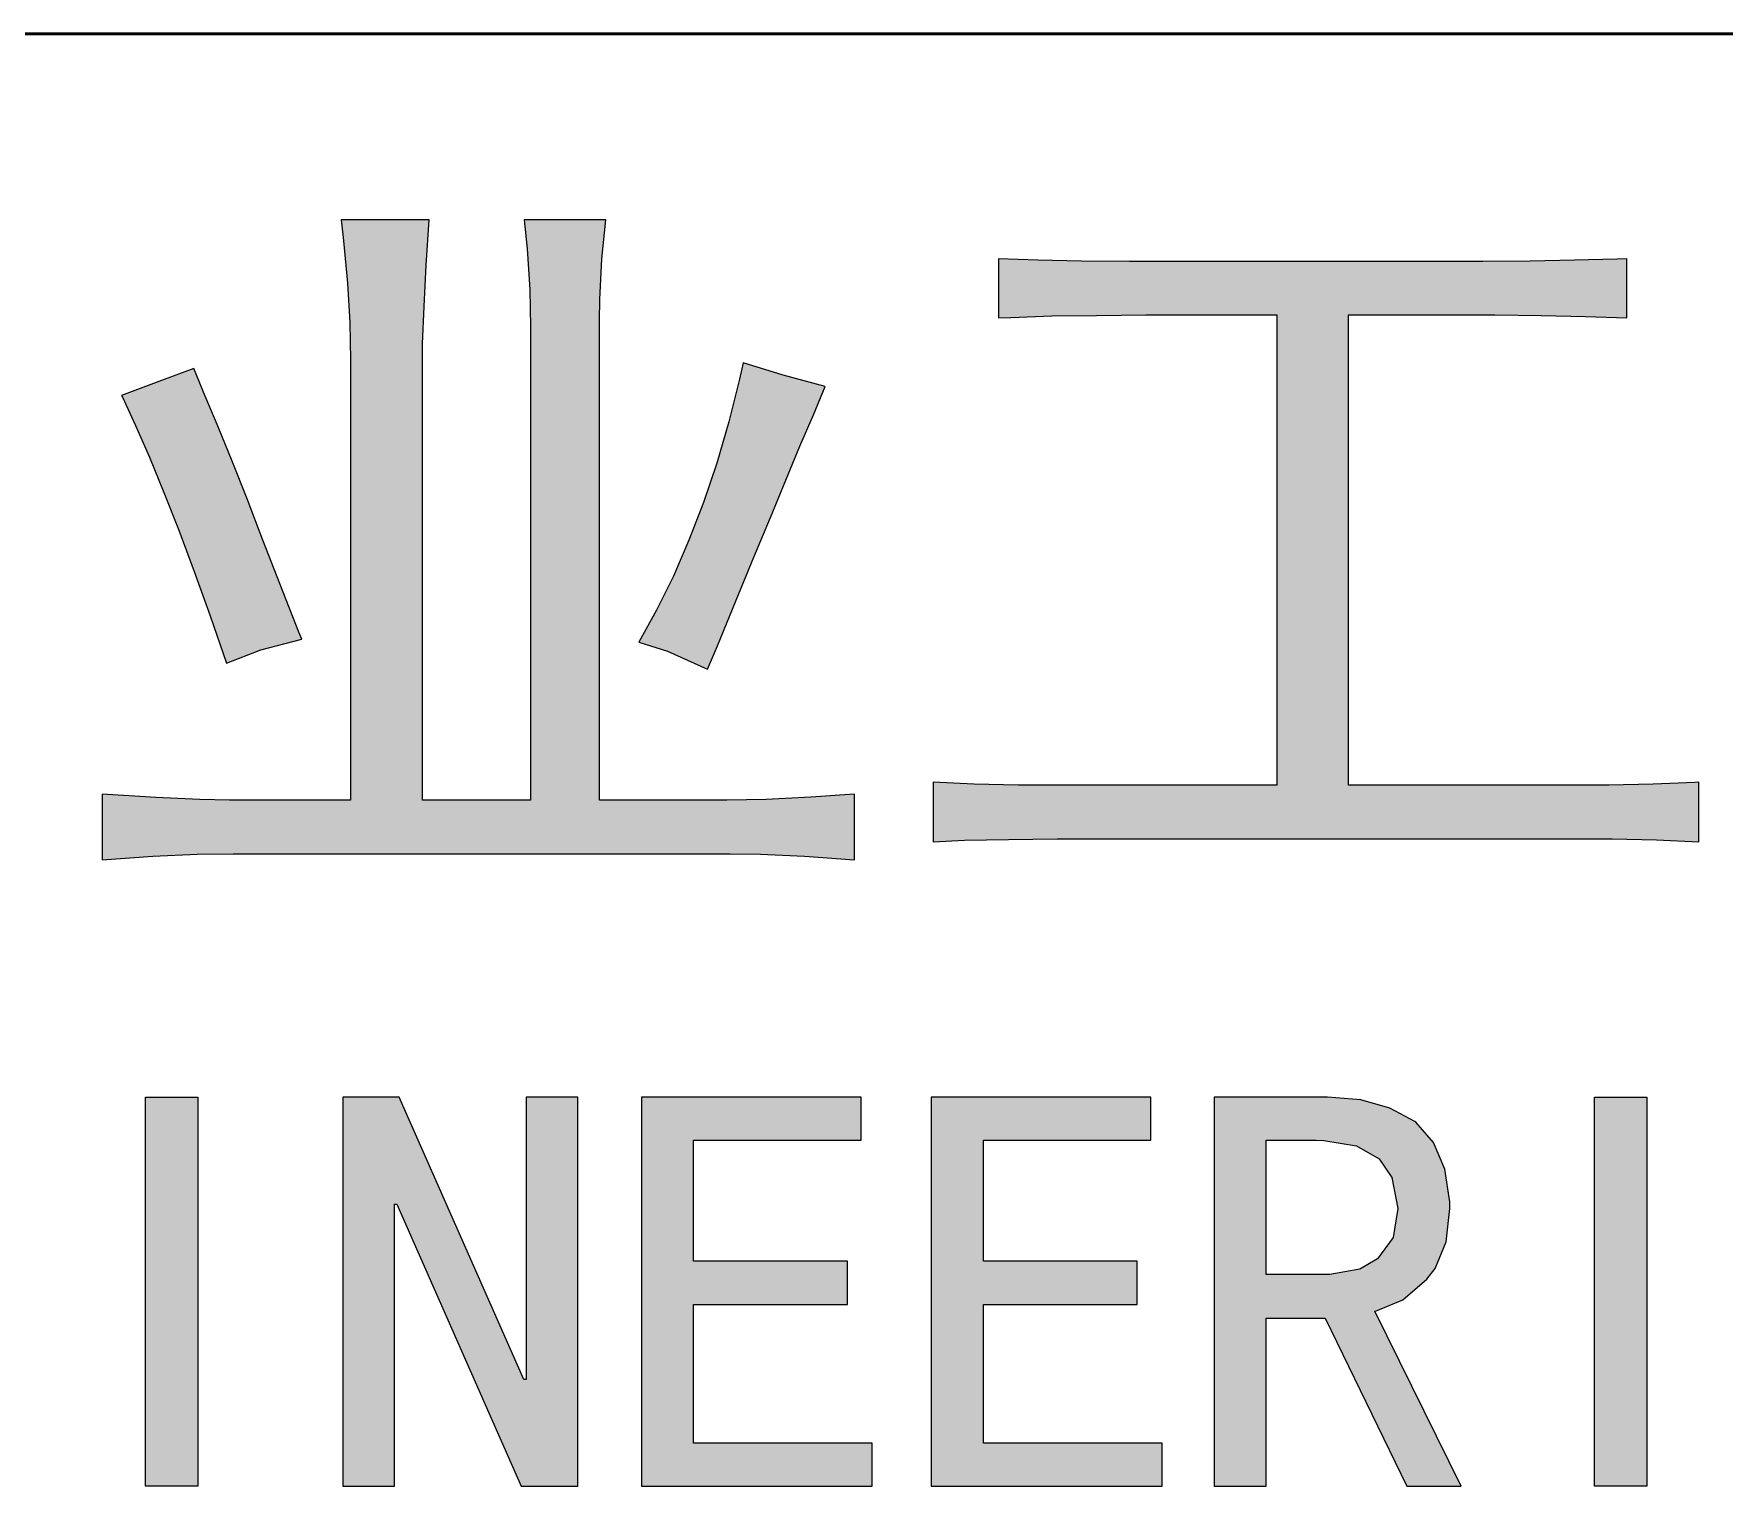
# Model space of a CAD drawing. Extents: x 0 to 420, y 0 to 297.
# Drawn here: x 362.24 to 374.75, y 36.25 to 47 of the extents above; entities that cross this region are included whole.
import ezdxf

# ---------------------------------------------------------------- set-up
doc = ezdxf.new("R2010")
doc.units = 0

msp = doc.modelspace()

# ---------------------------------------------------------------- linework, layer by layer
at = {"color": 7, "lineweight": 50}
msp.add_line((415, 47), (235, 47), dxfattribs=at)
at = {"color": 154, "lineweight": 25, "ltscale": 0.016299}
msp.add_line((365.161, 45.622), (364.509, 45.622), dxfattribs=at)
at = {"color": 154, "lineweight": 25, "ltscale": 0.003895}
msp.add_line((364.509, 45.622), (364.527, 45.468), dxfattribs=at)
at = {"color": 154, "lineweight": 25, "ltscale": 0.008398}
msp.add_line((365.139, 45.287), (365.161, 45.622), dxfattribs=at)
at = {"color": 154, "lineweight": 25, "ltscale": 0.015102}
msp.add_line((366.469, 45.622), (365.864, 45.622), dxfattribs=at)
at = {"color": 154, "lineweight": 25, "ltscale": 0.00537}
msp.add_line((365.864, 45.622), (365.887, 45.409), dxfattribs=at)
at = {"color": 154, "lineweight": 25, "ltscale": 0.007221}
msp.add_line((366.439, 45.335), (366.469, 45.622), dxfattribs=at)
at = {"color": 154, "lineweight": 25, "ltscale": 0.007862}
msp.add_line((364.527, 45.468), (364.557, 45.154), dxfattribs=at)
at = {"color": 154, "lineweight": 25, "ltscale": 0.007565}
msp.add_line((365.887, 45.409), (365.905, 45.107), dxfattribs=at)
at = {"color": 154, "lineweight": 25, "ltscale": 0.00756}
msp.add_line((366.424, 45.033), (366.439, 45.335), dxfattribs=at)
at = {"color": 154, "lineweight": 25, "ltscale": 0.010959}
for p, q in [((369.375, 45.335), (369.375, 44.897)), ((374.024, 44.897), (374.024, 45.335))]:
    msp.add_line(p, q, dxfattribs=at)
at = {"color": 154, "lineweight": 25, "ltscale": 0.007281}
msp.add_line((369.666, 45.324), (369.375, 45.335), dxfattribs=at)
at = {"color": 154, "lineweight": 25, "ltscale": 0.008105}
msp.add_line((369.99, 45.317), (369.666, 45.324), dxfattribs=at)
at = {"color": 154, "lineweight": 25, "ltscale": 0.008841}
msp.add_line((370.344, 45.313), (369.99, 45.317), dxfattribs=at)
at = {"color": 154, "lineweight": 25, "ltscale": 0.003039}
msp.add_line((370.465, 45.313), (370.344, 45.313), dxfattribs=at)
at = {"color": 154, "lineweight": 25, "ltscale": 0.062345}
msp.add_line((372.959, 45.313), (370.465, 45.313), dxfattribs=at)
at = {"color": 154, "lineweight": 25, "ltscale": 0.008749}
for p, q in [((373.309, 45.317), (372.959, 45.313)), ((373.891, 41.438), (373.541, 41.438))]:
    msp.add_line(p, q, dxfattribs=at)
at = {"color": 154, "lineweight": 25, "ltscale": 0.008198}
for p, q in [((373.637, 45.324), (373.309, 45.317)), ((373.39, 44.915), (373.718, 44.908)), ((374.219, 41.445), (373.891, 41.438)), ((373.917, 41.04), (374.245, 41.033))]:
    msp.add_line(p, q, dxfattribs=at)
at = {"color": 154, "lineweight": 25, "ltscale": 0.007829}
msp.add_line((373.95, 45.331), (373.637, 45.324), dxfattribs=at)
at = {"color": 154, "lineweight": 25, "ltscale": 0.001844}
msp.add_line((374.024, 45.335), (373.95, 45.331), dxfattribs=at)
at = {"color": 154, "lineweight": 25, "ltscale": 0.007652}
msp.add_line((365.124, 44.981), (365.139, 45.287), dxfattribs=at)
at = {"color": 154, "lineweight": 25, "ltscale": 0.00729}
msp.add_line((364.557, 45.154), (364.575, 44.863), dxfattribs=at)
at = {"color": 154, "lineweight": 25, "ltscale": 0.006909}
msp.add_line((365.905, 45.107), (365.912, 44.83), dxfattribs=at)
at = {"color": 154, "lineweight": 25, "ltscale": 0.006912}
msp.add_line((365.113, 44.705), (365.124, 44.981), dxfattribs=at)
at = {"color": 154, "lineweight": 25, "ltscale": 0.003961}
msp.add_line((366.421, 44.875), (366.424, 45.033), dxfattribs=at)
at = {"color": 154, "lineweight": 25, "ltscale": 0.008289}
msp.add_line((369.769, 44.911), (370.101, 44.915), dxfattribs=at)
at = {"color": 154, "lineweight": 25, "ltscale": 0.009117}
msp.add_line((370.101, 44.915), (370.465, 44.919), dxfattribs=at)
at = {"color": 154, "lineweight": 25, "ltscale": 0.02422}
msp.add_line((370.465, 44.919), (371.434, 44.919), dxfattribs=at)
at = {"color": 154, "lineweight": 25, "ltscale": 0.087025}
for p, q in [((371.434, 44.919), (371.434, 41.438)), ((371.964, 41.438), (371.964, 44.919))]:
    msp.add_line(p, q, dxfattribs=at)
at = {"color": 154, "lineweight": 25, "ltscale": 0.024864}
msp.add_line((371.964, 44.919), (372.959, 44.919), dxfattribs=at)
at = {"color": 154, "lineweight": 25, "ltscale": 0.00221}
msp.add_line((372.959, 44.919), (373.047, 44.919), dxfattribs=at)
at = {"color": 154, "lineweight": 25, "ltscale": 0.008564}
for p, q in [((373.047, 44.919), (373.39, 44.915)), ((373.574, 41.04), (373.917, 41.04))]:
    msp.add_line(p, q, dxfattribs=at)
at = {"color": 154, "lineweight": 25, "ltscale": 0.006907}
msp.add_line((364.575, 44.863), (364.579, 44.587), dxfattribs=at)
at = {"color": 154, "lineweight": 25, "ltscale": 0.087578}
msp.add_line((365.912, 44.83), (365.912, 41.327), dxfattribs=at)
at = {"color": 154, "lineweight": 25, "ltscale": 0.088683}
msp.add_line((366.421, 41.327), (366.421, 44.875), dxfattribs=at)
at = {"color": 154, "lineweight": 25, "ltscale": 0.002304}
msp.add_line((369.375, 44.897), (369.467, 44.9), dxfattribs=at)
at = {"color": 154, "lineweight": 25, "ltscale": 0.007556}
msp.add_line((369.467, 44.9), (369.769, 44.911), dxfattribs=at)
at = {"color": 154, "lineweight": 25, "ltscale": 0.007648}
msp.add_line((373.718, 44.908), (374.024, 44.897), dxfattribs=at)
at = {"color": 154, "lineweight": 25, "ltscale": 0.003499}
msp.add_line((365.113, 44.565), (365.113, 44.705), dxfattribs=at)
at = {"color": 154, "lineweight": 25, "ltscale": 0.0815}
msp.add_line((364.579, 44.587), (364.579, 41.327), dxfattribs=at)
at = {"color": 154, "lineweight": 25, "ltscale": 0.080947}
msp.add_line((365.113, 41.327), (365.113, 44.565), dxfattribs=at)
at = {"color": 154, "lineweight": 25, "ltscale": 0.003107}
msp.add_line((367.485, 44.565), (367.459, 44.444), dxfattribs=at)
at = {"color": 154, "lineweight": 25, "ltscale": 0.007718}
msp.add_line((367.78, 44.473), (367.485, 44.565), dxfattribs=at)
at = {"color": 154, "lineweight": 25, "ltscale": 0.007869}
msp.add_line((363.179, 44.432), (362.884, 44.322), dxfattribs=at)
at = {"color": 154, "lineweight": 25, "ltscale": 0.00638}
msp.add_line((363.419, 44.521), (363.179, 44.432), dxfattribs=at)
at = {"color": 154, "lineweight": 25, "ltscale": 0.00549}
msp.add_line((363.503, 44.318), (363.419, 44.521), dxfattribs=at)
at = {"color": 154, "lineweight": 25, "ltscale": 0.008175}
msp.add_line((367.459, 44.444), (367.378, 44.127), dxfattribs=at)
at = {"color": 154, "lineweight": 25, "ltscale": 0.008109}
msp.add_line((368.093, 44.388), (367.78, 44.473), dxfattribs=at)
at = {"color": 154, "lineweight": 25, "ltscale": 0.000332294}
msp.add_line((362.884, 44.322), (362.892, 44.311), dxfattribs=at)
at = {"color": 154, "lineweight": 25, "ltscale": 0.005769}
msp.add_line((362.892, 44.311), (362.988, 44.101), dxfattribs=at)
at = {"color": 154, "lineweight": 25, "ltscale": 0.006191}
msp.add_line((363.599, 44.09), (363.503, 44.318), dxfattribs=at)
at = {"color": 154, "lineweight": 25, "ltscale": 0.005695}
msp.add_line((368.005, 44.178), (368.093, 44.388), dxfattribs=at)
at = {"color": 154, "lineweight": 25, "ltscale": 0.006312}
msp.add_line((367.905, 43.946), (368.005, 44.178), dxfattribs=at)
at = {"color": 154, "lineweight": 25, "ltscale": 0.006433}
msp.add_line((362.988, 44.101), (363.091, 43.865), dxfattribs=at)
at = {"color": 154, "lineweight": 25, "ltscale": 0.006857}
msp.add_line((363.702, 43.836), (363.599, 44.09), dxfattribs=at)
at = {"color": 154, "lineweight": 25, "ltscale": 0.007957}
msp.add_line((367.378, 44.127), (367.29, 43.821), dxfattribs=at)
at = {"color": 154, "lineweight": 25, "ltscale": 0.006772}
msp.add_line((367.802, 43.696), (367.905, 43.946), dxfattribs=at)
at = {"color": 154, "lineweight": 25, "ltscale": 0.007063}
msp.add_line((363.091, 43.865), (363.198, 43.604), dxfattribs=at)
at = {"color": 154, "lineweight": 25, "ltscale": 0.007524}
for p, q in [((363.813, 43.556), (363.702, 43.836)), ((363.198, 43.604), (363.308, 43.324))]:
    msp.add_line(p, q, dxfattribs=at)
at = {"color": 154, "lineweight": 25, "ltscale": 0.007688}
msp.add_line((367.29, 43.821), (367.191, 43.53), dxfattribs=at)
at = {"color": 154, "lineweight": 25, "ltscale": 0.007474}
msp.add_line((367.688, 43.419), (367.802, 43.696), dxfattribs=at)
at = {"color": 154, "lineweight": 25, "ltscale": 0.008192}
msp.add_line((363.931, 43.25), (363.813, 43.556), dxfattribs=at)
at = {"color": 154, "lineweight": 25, "ltscale": 0.007491}
msp.add_line((367.191, 43.53), (367.084, 43.25), dxfattribs=at)
at = {"color": 154, "lineweight": 25, "ltscale": 0.008005}
msp.add_line((367.563, 43.125), (367.688, 43.419), dxfattribs=at)
at = {"color": 154, "lineweight": 25, "ltscale": 0.008159}
msp.add_line((363.308, 43.324), (363.422, 43.018), dxfattribs=at)
at = {"color": 154, "lineweight": 25, "ltscale": 0.008807}
msp.add_line((364.059, 42.922), (363.931, 43.25), dxfattribs=at)
at = {"color": 154, "lineweight": 25, "ltscale": 0.007219}
msp.add_line((367.084, 43.25), (366.97, 42.985), dxfattribs=at)
at = {"color": 154, "lineweight": 25, "ltscale": 0.008551}
msp.add_line((367.434, 42.808), (367.563, 43.125), dxfattribs=at)
at = {"color": 154, "lineweight": 25, "ltscale": 0.00871}
msp.add_line((363.422, 43.018), (363.54, 42.69), dxfattribs=at)
at = {"color": 154, "lineweight": 25, "ltscale": 0.009475}
msp.add_line((364.196, 42.569), (364.059, 42.922), dxfattribs=at)
at = {"color": 154, "lineweight": 25, "ltscale": 0.007001}
msp.add_line((366.97, 42.985), (366.844, 42.734), dxfattribs=at)
at = {"color": 154, "lineweight": 25, "ltscale": 0.009167}
msp.add_line((367.294, 42.469), (367.434, 42.808), dxfattribs=at)
at = {"color": 154, "lineweight": 25, "ltscale": 0.009261}
msp.add_line((363.54, 42.69), (363.662, 42.34), dxfattribs=at)
at = {"color": 154, "lineweight": 25, "ltscale": 0.006843}
msp.add_line((366.844, 42.734), (366.712, 42.495), dxfattribs=at)
at = {"color": 154, "lineweight": 25, "ltscale": 0.001403}
msp.add_line((364.218, 42.517), (364.196, 42.569), dxfattribs=at)
at = {"color": 154, "lineweight": 25, "ltscale": 0.006823}
msp.add_line((363.662, 42.34), (363.916, 42.44), dxfattribs=at)
at = {"color": 154, "lineweight": 25, "ltscale": 0.007795}
msp.add_line((363.916, 42.44), (364.218, 42.517), dxfattribs=at)
at = {"color": 154, "lineweight": 25, "ltscale": 0.005593}
msp.add_line((366.712, 42.495), (366.925, 42.429), dxfattribs=at)
at = {"color": 154, "lineweight": 25, "ltscale": 0.008079}
msp.add_line((366.925, 42.429), (367.22, 42.296), dxfattribs=at)
at = {"color": 154, "lineweight": 25, "ltscale": 0.004704}
msp.add_line((367.22, 42.296), (367.294, 42.469), dxfattribs=at)
at = {"color": 154, "lineweight": 25, "ltscale": 0.011051}
for p, q in [((368.892, 41.46), (368.892, 41.018)), ((374.558, 41.018), (374.558, 41.46))]:
    msp.add_line(p, q, dxfattribs=at)
at = {"color": 154, "lineweight": 25, "ltscale": 0.007468}
msp.add_line((369.191, 41.445), (368.892, 41.46), dxfattribs=at)
at = {"color": 154, "lineweight": 25, "ltscale": 0.00829}
msp.add_line((369.522, 41.438), (369.191, 41.445), dxfattribs=at)
at = {"color": 154, "lineweight": 25, "ltscale": 0.007828}
msp.add_line((369.835, 41.438), (369.522, 41.438), dxfattribs=at)
at = {"color": 154, "lineweight": 25, "ltscale": 0.039967}
msp.add_line((371.434, 41.438), (369.835, 41.438), dxfattribs=at)
at = {"color": 154, "lineweight": 25, "ltscale": 0.039414}
msp.add_line((373.541, 41.438), (371.964, 41.438), dxfattribs=at)
at = {"color": 154, "lineweight": 25, "ltscale": 0.00774}
msp.add_line((374.528, 41.456), (374.219, 41.445), dxfattribs=at)
at = {"color": 154, "lineweight": 25, "ltscale": 0.000742735}
msp.add_line((374.558, 41.46), (374.528, 41.456), dxfattribs=at)
at = {"color": 154, "lineweight": 25, "ltscale": 0.012156}
for p, q in [((362.741, 41.371), (362.741, 40.885)), ((368.31, 40.885), (368.31, 41.371))]:
    msp.add_line(p, q, dxfattribs=at)
at = {"color": 154, "lineweight": 25, "ltscale": 0.009967}
msp.add_line((363.139, 41.346), (362.741, 41.371), dxfattribs=at)
at = {"color": 154, "lineweight": 25, "ltscale": 0.008112}
for p, q in [((363.463, 41.331), (363.139, 41.346)), ((367.614, 40.926), (367.938, 40.911))]:
    msp.add_line(p, q, dxfattribs=at)
at = {"color": 154, "lineweight": 25, "ltscale": 0.005526}
msp.add_line((363.684, 41.327), (363.463, 41.331), dxfattribs=at)
at = {"color": 154, "lineweight": 25, "ltscale": 0.022378}
msp.add_line((364.579, 41.327), (363.684, 41.327), dxfattribs=at)
at = {"color": 154, "lineweight": 25, "ltscale": 0.019984}
msp.add_line((365.912, 41.327), (365.113, 41.327), dxfattribs=at)
at = {"color": 154, "lineweight": 25, "ltscale": 0.023575}
msp.add_line((367.364, 41.327), (366.421, 41.327), dxfattribs=at)
at = {"color": 154, "lineweight": 25, "ltscale": 0.007276}
msp.add_line((367.655, 41.331), (367.364, 41.327), dxfattribs=at)
at = {"color": 154, "lineweight": 25, "ltscale": 0.008301}
msp.add_line((367.986, 41.349), (367.655, 41.331), dxfattribs=at)
at = {"color": 154, "lineweight": 25, "ltscale": 0.008123}
msp.add_line((368.31, 41.371), (367.986, 41.349), dxfattribs=at)
at = {"color": 154, "lineweight": 25, "ltscale": 0.008106}
msp.add_line((369.124, 41.029), (369.449, 41.036), dxfattribs=at)
at = {"color": 154, "lineweight": 25, "ltscale": 0.009025}
msp.add_line((369.449, 41.036), (369.81, 41.04), dxfattribs=at)
at = {"color": 154, "lineweight": 25, "ltscale": 0.093839}
msp.add_line((369.81, 41.04), (373.563, 41.04), dxfattribs=at)
at = {"color": 154, "lineweight": 25, "ltscale": 0.000276947}
msp.add_line((373.563, 41.04), (373.574, 41.04), dxfattribs=at)
at = {"color": 154, "lineweight": 25, "ltscale": 0.009415}
msp.add_line((362.741, 40.885), (363.116, 40.911), dxfattribs=at)
at = {"color": 154, "lineweight": 25, "ltscale": 0.008204}
msp.add_line((363.116, 40.911), (363.444, 40.926), dxfattribs=at)
at = {"color": 154, "lineweight": 25, "ltscale": 0.006631}
msp.add_line((363.444, 40.926), (363.71, 40.929), dxfattribs=at)
at = {"color": 154, "lineweight": 25, "ltscale": 0.091998}
msp.add_line((363.71, 40.929), (367.389, 40.929), dxfattribs=at)
at = {"color": 154, "lineweight": 25, "ltscale": 0.005618}
msp.add_line((367.389, 40.929), (367.614, 40.926), dxfattribs=at)
at = {"color": 154, "lineweight": 25, "ltscale": 0.009323}
msp.add_line((367.938, 40.911), (368.31, 40.885), dxfattribs=at)
at = {"color": 154, "lineweight": 25, "ltscale": 0.005808}
msp.add_line((368.892, 41.018), (369.124, 41.029), dxfattribs=at)
at = {"color": 154, "lineweight": 25, "ltscale": 0.007836}
msp.add_line((374.245, 41.033), (374.558, 41.018), dxfattribs=at)
at = {"color": 154, "lineweight": 25, "ltscale": 0.072032}
for p, q in [((363.061, 36.247), (363.061, 39.128)), ((363.448, 39.128), (363.448, 36.247)), ((364.521, 39.128), (364.521, 36.247)), ((366.262, 36.247), (366.262, 39.128)), ((366.733, 39.128), (366.733, 36.247)), ((368.876, 39.128), (368.876, 36.247)), ((370.972, 39.128), (370.972, 36.247)), ((373.787, 36.247), (373.787, 39.128)), ((374.173, 39.128), (374.173, 36.247))]:
    msp.add_line(p, q, dxfattribs=at)
at = {"color": 154, "lineweight": 25, "ltscale": 0.009667}
for p, q in [((363.061, 39.128), (363.448, 39.128)), ((363.448, 36.247), (363.061, 36.247))]:
    msp.add_line(p, q, dxfattribs=at)
at = {"color": 154, "lineweight": 25, "ltscale": 0.010467}
for p, q in [((364.939, 39.128), (364.521, 39.128)), ((365.843, 36.247), (366.262, 36.247))]:
    msp.add_line(p, q, dxfattribs=at)
at = {"color": 154, "lineweight": 25, "ltscale": 0.057115}
msp.add_line((365.861, 37.038), (364.939, 39.128), dxfattribs=at)
at = {"color": 154, "lineweight": 25, "ltscale": 0.009595}
for p, q in [((366.262, 39.128), (365.878, 39.128)), ((364.521, 36.247), (364.904, 36.247)), ((370.972, 36.247), (371.356, 36.247))]:
    msp.add_line(p, q, dxfattribs=at)
at = {"color": 154, "lineweight": 25, "ltscale": 0.052261}
msp.add_line((365.878, 39.128), (365.878, 37.038), dxfattribs=at)
at = {"color": 154, "lineweight": 25, "ltscale": 0.040631}
for p, q in [((368.358, 39.128), (366.733, 39.128)), ((370.501, 39.128), (368.876, 39.128))]:
    msp.add_line(p, q, dxfattribs=at)
at = {"color": 154, "lineweight": 25, "ltscale": 0.007995}
for p, q in [((368.358, 38.809), (368.358, 39.128)), ((370.501, 38.809), (370.501, 39.128)), ((368.44, 36.247), (368.44, 36.567)), ((370.586, 36.247), (370.586, 36.567))]:
    msp.add_line(p, q, dxfattribs=at)
at = {"color": 154, "lineweight": 25, "ltscale": 0.020934}
msp.add_line((371.81, 39.128), (370.972, 39.128), dxfattribs=at)
at = {"color": 154, "lineweight": 25, "ltscale": 0.006199}
msp.add_line((372.057, 39.108), (371.81, 39.128), dxfattribs=at)
at = {"color": 154, "lineweight": 25, "ltscale": 0.005591}
msp.add_line((372.272, 39.047), (372.057, 39.108), dxfattribs=at)
at = {"color": 154, "lineweight": 25, "ltscale": 0.005203}
msp.add_line((372.455, 38.948), (372.272, 39.047), dxfattribs=at)
at = {"color": 154, "lineweight": 25, "ltscale": 0.009668}
for p, q in [((373.787, 39.128), (374.173, 39.128)), ((374.173, 36.247), (373.787, 36.247))]:
    msp.add_line(p, q, dxfattribs=at)
at = {"color": 154, "lineweight": 25, "ltscale": 0.000262174}
msp.add_line((372.464, 38.942), (372.455, 38.948), dxfattribs=at)
at = {"color": 154, "lineweight": 25, "ltscale": 0.004998}
msp.add_line((372.595, 38.791), (372.464, 38.942), dxfattribs=at)
at = {"color": 154, "lineweight": 25, "ltscale": 0.022387}
for p, q in [((367.117, 37.913), (367.117, 38.809)), ((369.263, 37.913), (369.263, 38.809))]:
    msp.add_line(p, q, dxfattribs=at)
at = {"color": 154, "lineweight": 25, "ltscale": 0.031037}
msp.add_line((367.117, 38.809), (368.358, 38.809), dxfattribs=at)
at = {"color": 154, "lineweight": 25, "ltscale": 0.030964}
msp.add_line((369.263, 38.809), (370.501, 38.809), dxfattribs=at)
at = {"color": 154, "lineweight": 25, "ltscale": 0.024859}
msp.add_line((371.356, 37.814), (371.356, 38.809), dxfattribs=at)
at = {"color": 154, "lineweight": 25, "ltscale": 0.009231}
msp.add_line((371.356, 38.809), (371.725, 38.809), dxfattribs=at)
at = {"color": 154, "lineweight": 25, "ltscale": 0.001456}
msp.add_line((371.725, 38.809), (371.783, 38.806), dxfattribs=at)
at = {"color": 154, "lineweight": 25, "ltscale": 0.006106}
msp.add_line((371.783, 38.806), (372.025, 38.768), dxfattribs=at)
at = {"color": 154, "lineweight": 25, "ltscale": 0.005373}
msp.add_line((372.679, 38.594), (372.595, 38.791), dxfattribs=at)
at = {"color": 154, "lineweight": 25, "ltscale": 0.004851}
msp.add_line((372.025, 38.768), (372.193, 38.672), dxfattribs=at)
at = {"color": 154, "lineweight": 25, "ltscale": 0.004193}
msp.add_line((372.193, 38.672), (372.286, 38.532), dxfattribs=at)
at = {"color": 154, "lineweight": 25, "ltscale": 0.006096}
msp.add_line((372.714, 38.352), (372.679, 38.594), dxfattribs=at)
at = {"color": 154, "lineweight": 25, "ltscale": 0.005845}
msp.add_line((372.286, 38.532), (372.33, 38.303), dxfattribs=at)
at = {"color": 154, "lineweight": 25, "ltscale": 0.052189}
msp.add_line((364.904, 36.247), (364.904, 38.335), dxfattribs=at)
at = {"color": 154, "lineweight": 25, "ltscale": 0.000436401}
for p, q in [((364.904, 38.335), (364.922, 38.335)), ((365.878, 37.038), (365.861, 37.038))]:
    msp.add_line(p, q, dxfattribs=at)
at = {"color": 154, "lineweight": 25, "ltscale": 0.057049}
msp.add_line((364.922, 38.335), (365.843, 36.247), dxfattribs=at)
at = {"color": 154, "lineweight": 25, "ltscale": 0.005449}
msp.add_line((372.33, 38.303), (372.295, 38.088), dxfattribs=at)
at = {"color": 154, "lineweight": 25, "ltscale": 0.006213}
msp.add_line((372.688, 38.056), (372.714, 38.303), dxfattribs=at)
at = {"color": 154, "lineweight": 25, "ltscale": 0.001236}
msp.add_line((372.714, 38.303), (372.714, 38.352), dxfattribs=at)
at = {"color": 154, "lineweight": 25, "ltscale": 0.004884}
msp.add_line((372.295, 38.088), (372.179, 37.931), dxfattribs=at)
at = {"color": 154, "lineweight": 25, "ltscale": 0.005345}
msp.add_line((372.606, 37.858), (372.688, 38.056), dxfattribs=at)
at = {"color": 154, "lineweight": 25, "ltscale": 0.028493}
for p, q in [((368.257, 37.913), (367.117, 37.913)), ((370.402, 37.913), (369.263, 37.913)), ((367.117, 37.593), (368.257, 37.593)), ((369.263, 37.593), (370.402, 37.593))]:
    msp.add_line(p, q, dxfattribs=at)
at = {"color": 154, "lineweight": 25, "ltscale": 0.007996}
for p, q in [((368.257, 37.593), (368.257, 37.913)), ((370.402, 37.593), (370.402, 37.913))]:
    msp.add_line(p, q, dxfattribs=at)
at = {"color": 154, "lineweight": 25, "ltscale": 0.003778}
msp.add_line((372.179, 37.931), (372.048, 37.855), dxfattribs=at)
at = {"color": 154, "lineweight": 25, "ltscale": 0.011775}
msp.add_line((371.827, 37.814), (371.356, 37.814), dxfattribs=at)
at = {"color": 154, "lineweight": 25, "ltscale": 0.005617}
msp.add_line((372.048, 37.855), (371.827, 37.814), dxfattribs=at)
at = {"color": 154, "lineweight": 25, "ltscale": 0.002486}
msp.add_line((372.545, 37.779), (372.606, 37.858), dxfattribs=at)
at = {"color": 154, "lineweight": 25, "ltscale": 0.005827}
msp.add_line((372.368, 37.628), (372.545, 37.779), dxfattribs=at)
at = {"color": 154, "lineweight": 25, "ltscale": 0.025658}
for p, q in [((367.117, 36.567), (367.117, 37.593)), ((369.263, 36.567), (369.263, 37.593))]:
    msp.add_line(p, q, dxfattribs=at)
at = {"color": 154, "lineweight": 25, "ltscale": 7.24792e-05}
msp.add_line((372.161, 37.544), (372.164, 37.544), dxfattribs=at)
at = {"color": 154, "lineweight": 25, "ltscale": 0.036115}
msp.add_line((372.798, 36.247), (372.161, 37.544), dxfattribs=at)
at = {"color": 154, "lineweight": 25, "ltscale": 0.005507}
msp.add_line((372.164, 37.544), (372.368, 37.628), dxfattribs=at)
at = {"color": 154, "lineweight": 25, "ltscale": 0.03111}
msp.add_line((371.356, 36.247), (371.356, 37.492), dxfattribs=at)
at = {"color": 154, "lineweight": 25, "ltscale": 0.010902}
msp.add_line((371.356, 37.492), (371.792, 37.492), dxfattribs=at)
at = {"color": 154, "lineweight": 25, "ltscale": 0.034589}
msp.add_line((371.792, 37.492), (372.397, 36.247), dxfattribs=at)
at = {"color": 154, "lineweight": 25, "ltscale": 0.033073}
msp.add_line((368.44, 36.567), (367.117, 36.567), dxfattribs=at)
at = {"color": 154, "lineweight": 25, "ltscale": 0.033072}
msp.add_line((370.586, 36.567), (369.263, 36.567), dxfattribs=at)
at = {"color": 154, "lineweight": 25, "ltscale": 0.042667}
msp.add_line((366.733, 36.247), (368.44, 36.247), dxfattribs=at)
at = {"color": 154, "lineweight": 25, "ltscale": 0.042739}
msp.add_line((368.876, 36.247), (370.586, 36.247), dxfattribs=at)
at = {"color": 154, "lineweight": 25, "ltscale": 0.01003}
msp.add_line((372.397, 36.247), (372.798, 36.247), dxfattribs=at)
at = {"color": 154, "lineweight": 5}
for points in [[(365.161, 45.622), (364.509, 45.622), (364.557, 45.154), (364.527, 45.468)], [(365.161, 45.622), (364.557, 45.154), (364.575, 44.863)], [(364.579, 44.587), (365.139, 45.287), (364.575, 44.863), (365.161, 45.622)], [(366.469, 45.622), (365.864, 45.622), (365.905, 45.107), (365.887, 45.409)], [(365.912, 44.83), (366.439, 45.335), (365.905, 45.107), (366.469, 45.622)], [(365.912, 44.83), (366.421, 44.875), (366.439, 45.335), (366.424, 45.033)], [(369.769, 44.911), (369.666, 45.324), (369.467, 44.9), (369.375, 45.335)], [(369.467, 44.9), (369.375, 45.335), (369.375, 44.897)], [(370.101, 44.915), (369.99, 45.317), (369.769, 44.911), (369.666, 45.324)], [(370.465, 44.919), (370.344, 45.313), (370.101, 44.915), (369.99, 45.317)], [(371.434, 44.919), (370.465, 45.313), (370.465, 44.919), (370.344, 45.313)], [(371.964, 44.919), (372.959, 45.313), (371.434, 44.919), (370.465, 45.313)], [(371.964, 44.919), (372.959, 44.919), (372.959, 45.313), (373.047, 44.919)], [(372.959, 45.313), (373.047, 44.919), (373.309, 45.317), (373.39, 44.915)], [(373.309, 45.317), (373.39, 44.915), (373.637, 45.324), (373.718, 44.908)], [(373.637, 45.324), (373.718, 44.908), (373.95, 45.331), (374.024, 44.897)], [(373.95, 45.331), (374.024, 44.897), (374.024, 45.335)], [(364.579, 44.587), (365.113, 44.705), (365.139, 45.287), (365.124, 44.981)], [(371.964, 44.919), (371.434, 44.919), (371.964, 41.438), (371.434, 41.438)], [(365.912, 44.83), (365.912, 41.327), (366.421, 44.875), (366.421, 41.327)], [(365.113, 41.327), (365.113, 44.565), (364.579, 44.587), (365.113, 44.705)], [(365.113, 41.327), (364.579, 44.587), (367.389, 40.929), (364.579, 41.327)], [(367.563, 43.125), (367.485, 44.565), (367.434, 42.808), (367.459, 44.444)], [(367.563, 43.125), (367.688, 43.419), (367.485, 44.565), (367.78, 44.473)], [(363.179, 44.432), (362.884, 44.322), (362.988, 44.101), (362.892, 44.311)], [(363.179, 44.432), (362.988, 44.101), (363.198, 43.604), (363.091, 43.865)], [(363.179, 44.432), (363.198, 43.604), (363.419, 44.521)], [(363.198, 43.604), (363.308, 43.324), (363.419, 44.521), (363.422, 43.018)], [(363.419, 44.521), (363.422, 43.018), (363.503, 44.318), (363.54, 42.69)], [(367.378, 44.127), (367.434, 42.808), (367.459, 44.444)], [(367.688, 43.419), (367.802, 43.696), (367.78, 44.473), (367.905, 43.946)], [(367.78, 44.473), (367.905, 43.946), (368.093, 44.388), (368.005, 44.178)], [(363.503, 44.318), (363.54, 42.69), (363.599, 44.09), (363.662, 42.34)], [(363.599, 44.09), (363.662, 42.34), (363.702, 43.836), (363.916, 42.44)], [(367.29, 43.821), (367.294, 42.469), (367.378, 44.127), (367.434, 42.808)], [(363.702, 43.836), (363.916, 42.44), (363.813, 43.556)], [(367.191, 43.53), (367.22, 42.296), (367.29, 43.821), (367.294, 42.469)], [(363.931, 43.25), (363.813, 43.556), (364.196, 42.569), (363.916, 42.44)], [(367.191, 43.53), (367.084, 43.25), (367.22, 42.296), (366.97, 42.985)], [(363.931, 43.25), (364.196, 42.569), (364.059, 42.922)], [(367.22, 42.296), (366.97, 42.985), (366.925, 42.429), (366.844, 42.734)], [(366.925, 42.429), (366.844, 42.734), (366.712, 42.495)], [(364.196, 42.569), (363.916, 42.44), (364.218, 42.517)], [(369.449, 41.036), (369.191, 41.445), (369.124, 41.029), (368.892, 41.46)], [(369.124, 41.029), (368.892, 41.46), (368.892, 41.018)], [(369.81, 41.04), (369.522, 41.438), (369.449, 41.036), (369.191, 41.445)], [(373.563, 41.04), (369.835, 41.438), (369.81, 41.04), (369.522, 41.438)], [(371.964, 41.438), (371.434, 41.438), (373.563, 41.04), (369.835, 41.438)], [(373.541, 41.438), (371.964, 41.438), (373.891, 41.438), (373.563, 41.04)], [(373.563, 41.04), (373.574, 41.04), (373.891, 41.438), (373.917, 41.04)], [(373.891, 41.438), (373.917, 41.04), (374.219, 41.445), (374.245, 41.033)], [(374.219, 41.445), (374.245, 41.033), (374.528, 41.456), (374.558, 41.018)], [(374.528, 41.456), (374.558, 41.018), (374.558, 41.46)], [(363.139, 41.346), (362.741, 41.371), (363.444, 40.926), (363.116, 40.911)], [(363.116, 40.911), (362.741, 41.371), (362.741, 40.885)], [(363.139, 41.346), (363.444, 40.926), (363.463, 41.331)], [(363.71, 40.929), (363.684, 41.327), (363.444, 40.926), (363.463, 41.331)], [(363.71, 40.929), (367.389, 40.929), (363.684, 41.327), (364.579, 41.327)], [(365.113, 41.327), (367.389, 40.929), (365.912, 41.327)], [(367.389, 40.929), (366.421, 41.327), (365.912, 41.327)], [(367.389, 40.929), (367.655, 41.331), (366.421, 41.327), (367.364, 41.327)], [(367.389, 40.929), (367.614, 40.926), (367.655, 41.331), (367.938, 40.911)], [(367.655, 41.331), (367.938, 40.911), (367.986, 41.349), (368.31, 40.885)], [(367.986, 41.349), (368.31, 40.885), (368.31, 41.371)], [(363.061, 39.128), (363.061, 36.247), (363.448, 39.128), (363.448, 36.247)], [(364.939, 39.128), (364.521, 39.128), (364.922, 38.335), (364.904, 38.335)], [(364.521, 39.128), (364.521, 36.247), (364.904, 38.335), (364.904, 36.247)], [(364.939, 39.128), (364.922, 38.335), (365.861, 37.038), (365.843, 36.247)], [(366.262, 36.247), (366.262, 39.128), (365.878, 37.038), (365.878, 39.128)], [(367.117, 38.809), (368.358, 38.809), (366.733, 39.128), (368.358, 39.128)], [(367.117, 38.809), (366.733, 39.128), (367.117, 37.593), (367.117, 36.567)], [(367.117, 36.567), (366.733, 39.128), (368.44, 36.247), (366.733, 36.247)], [(369.263, 38.809), (370.501, 38.809), (368.876, 39.128), (370.501, 39.128)], [(369.263, 38.809), (368.876, 39.128), (369.263, 37.593), (369.263, 36.567)], [(369.263, 36.567), (368.876, 39.128), (370.586, 36.247), (368.876, 36.247)], [(371.356, 38.809), (371.725, 38.809), (370.972, 39.128), (371.81, 39.128)], [(371.356, 38.809), (370.972, 39.128), (371.356, 37.492), (371.356, 36.247)], [(371.356, 36.247), (370.972, 39.128), (370.972, 36.247)], [(371.725, 38.809), (371.783, 38.806), (371.81, 39.128), (372.025, 38.768)], [(371.81, 39.128), (372.025, 38.768), (372.057, 39.108), (372.193, 38.672)], [(372.057, 39.108), (372.193, 38.672), (372.272, 39.047), (372.286, 38.532)], [(372.272, 39.047), (372.286, 38.532), (372.455, 38.948), (372.33, 38.303)], [(373.787, 39.128), (373.787, 36.247), (374.173, 39.128), (374.173, 36.247)], [(372.368, 37.628), (372.545, 37.779), (372.33, 38.303), (372.455, 38.948)], [(372.545, 37.779), (372.464, 38.942), (372.455, 38.948)], [(372.606, 37.858), (372.595, 38.791), (372.545, 37.779), (372.464, 38.942)], [(367.117, 38.809), (367.117, 37.593), (367.117, 37.913)], [(369.263, 38.809), (369.263, 37.593), (369.263, 37.913)], [(371.356, 38.809), (371.356, 37.492), (371.356, 37.814)], [(372.688, 38.056), (372.679, 38.594), (372.606, 37.858), (372.595, 38.791)], [(372.714, 38.303), (372.714, 38.352), (372.688, 38.056), (372.679, 38.594)], [(372.368, 37.628), (372.33, 38.303), (372.179, 37.931), (372.295, 38.088)], [(367.117, 37.913), (367.117, 37.593), (368.257, 37.913), (368.257, 37.593)], [(369.263, 37.913), (369.263, 37.593), (370.402, 37.913), (370.402, 37.593)], [(372.164, 37.544), (372.179, 37.931), (372.161, 37.544), (372.048, 37.855)], [(372.368, 37.628), (372.179, 37.931), (372.164, 37.544)], [(372.397, 36.247), (371.827, 37.814), (371.792, 37.492), (371.356, 37.814)], [(371.792, 37.492), (371.356, 37.814), (371.356, 37.492)], [(372.161, 37.544), (372.048, 37.855), (372.397, 36.247), (371.827, 37.814)], [(372.161, 37.544), (372.397, 36.247), (372.798, 36.247)], [(366.262, 36.247), (365.878, 37.038), (365.843, 36.247), (365.861, 37.038)], [(367.117, 36.567), (368.44, 36.247), (368.44, 36.567)], [(369.263, 36.567), (370.586, 36.247), (370.586, 36.567)]]:
    msp.add_solid(points, dxfattribs=at)

doc.saveas('drawing.dxf')
